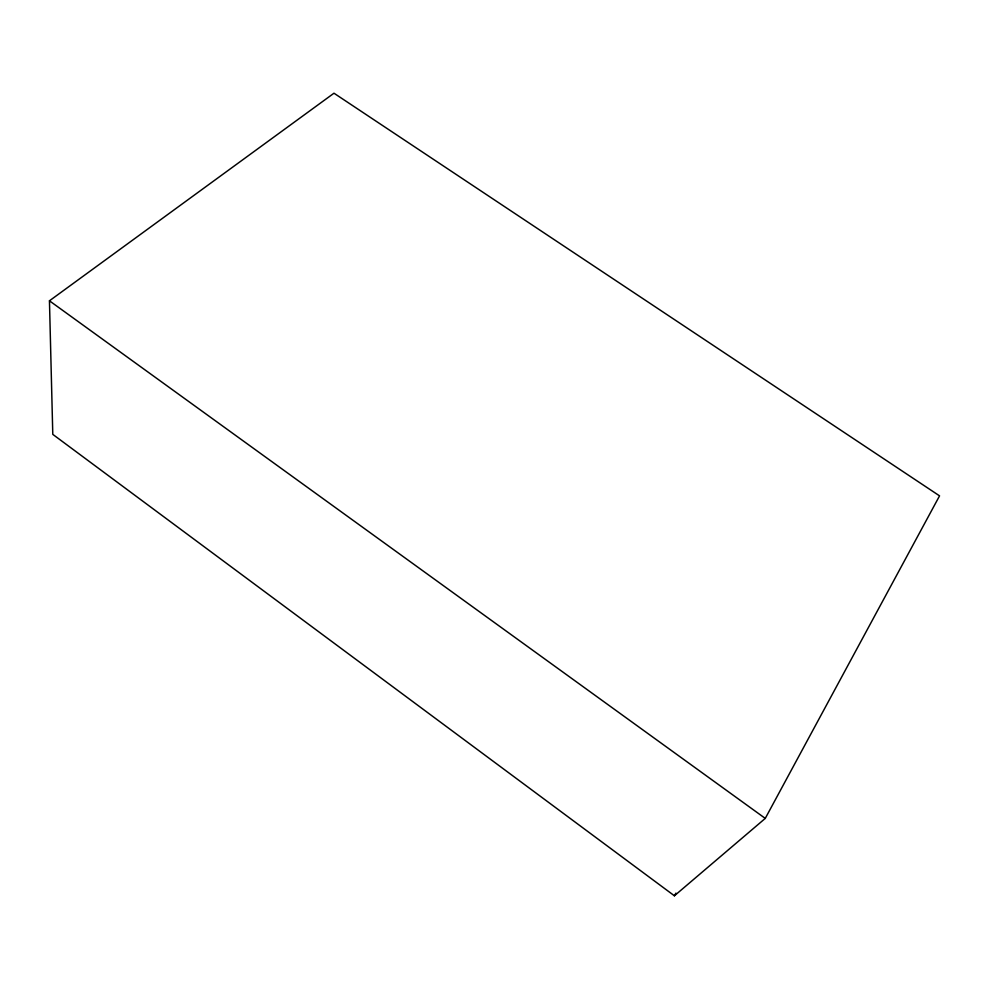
<?xml version="1.0" encoding="UTF-8"?>
<svg xmlns="http://www.w3.org/2000/svg" width="989" height="989" viewBox="0 0 989 989"><rect width="100%" height="100%" fill="white"/><g stroke="black" fill="none" stroke-linecap="round" stroke-linejoin="round"><path stroke-width="1.48" d="M765.263 818.398L939.55 495.86L333.985 93.213L49.45 300.804L52.788 434.369L674.411 895.787L765.263 818.398L49.45 300.804M674.411 895.787L675.932 893.116"/></g></svg>
